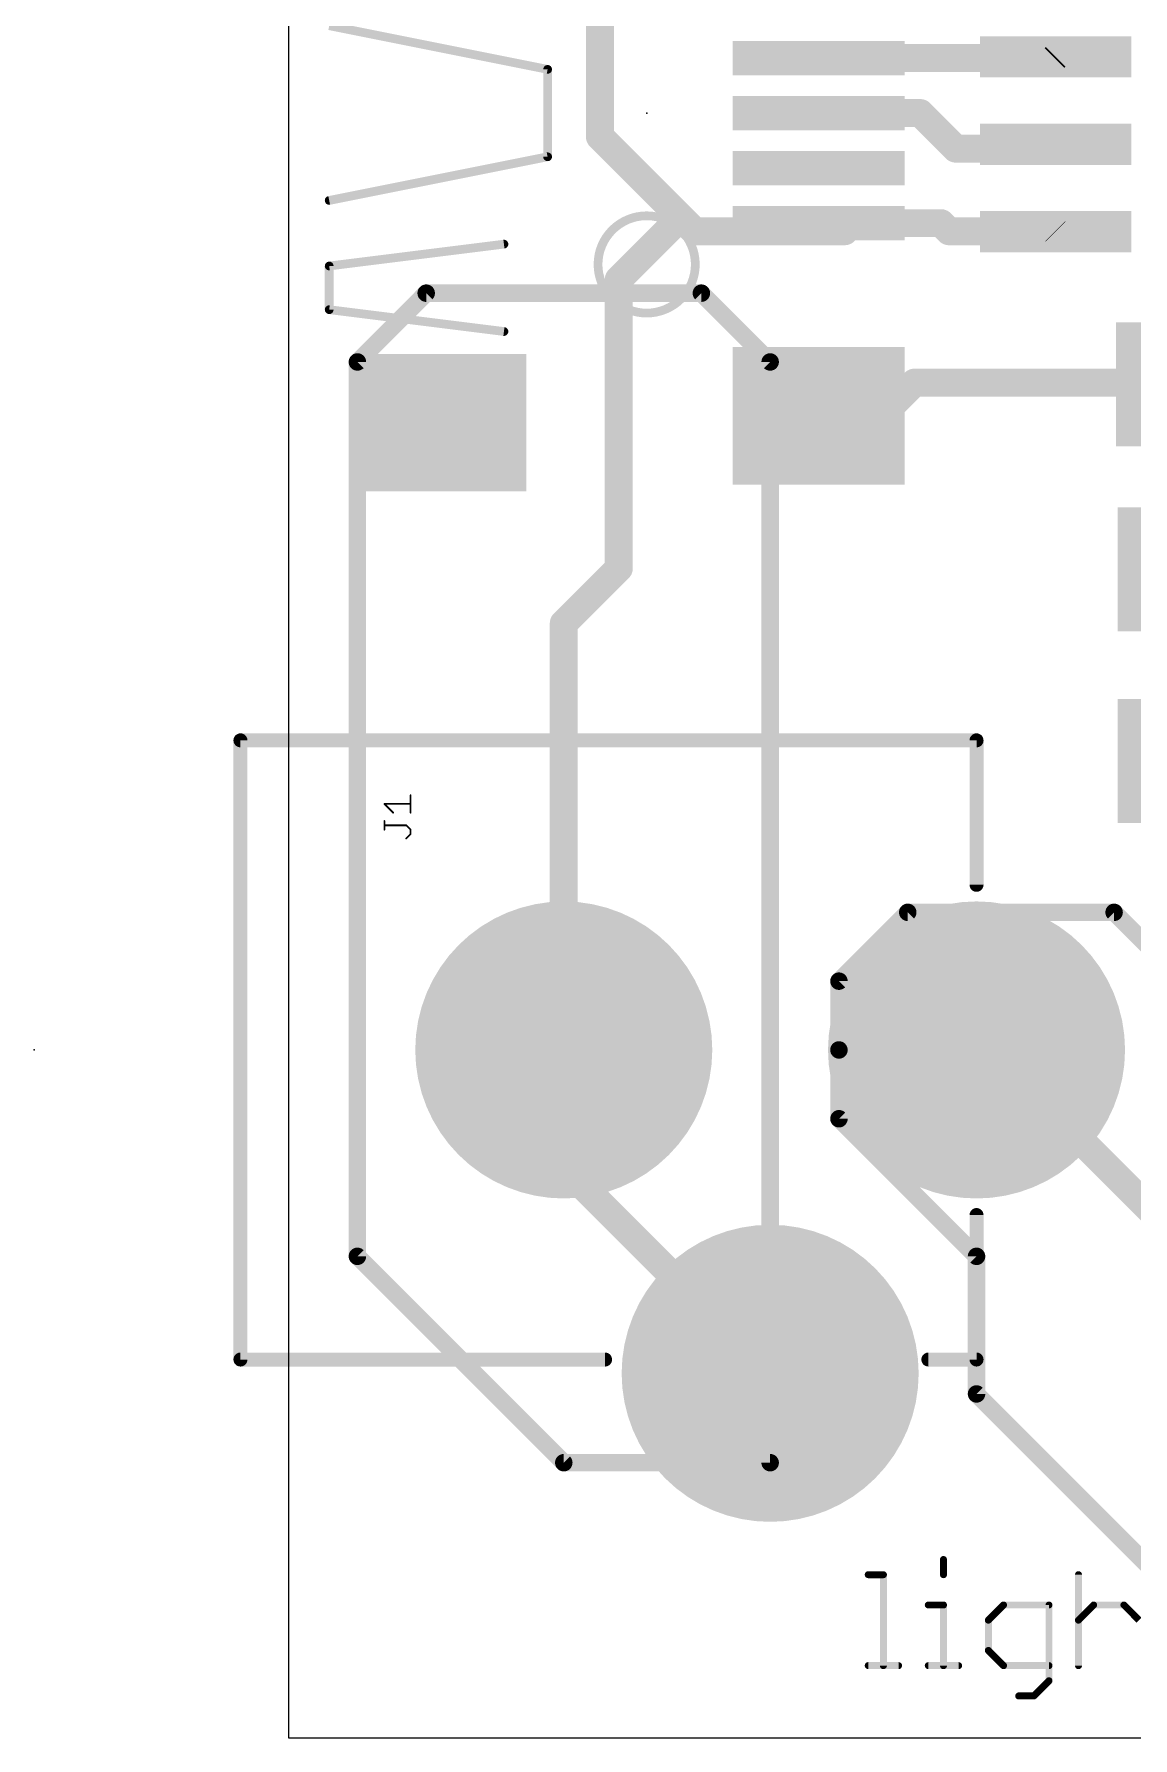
# Model space of a CAD drawing. Extents: x 1.3 to 95.4, y 0 to 60.
# Drawn here: x 1.3 to 17.27, y 0 to 24.77 of the extents above; entities that cross this region are included whole.
import ezdxf

# ---------------------------------------------------------------- set-up
doc = ezdxf.new("R2010")
doc.units = 0
for name, color, linetype in [('1', 12, 'CONTINUOUS'), ('17', 110, 'CONTINUOUS'), ('20', 53, 'CONTINUOUS'), ('21', 253, 'CONTINUOUS'), ('23', 53, 'CONTINUOUS'), ('25', 253, 'CONTINUOUS')]:
    doc.layers.add(name, color=color, linetype=linetype)

# ---------------------------------------------------------------- blocks, each defined once
blk = doc.blocks.new('RECT')
blk.add_solid([(-0.5, -0.5), (0.5, -0.5), (-0.5, 0.5), (0.5, 0.5)])
blk = doc.blocks.new('ROUNDP')
at = {"const_width": 0.5}
blk.add_lwpolyline([(0, -0.25, 1), (0, 0.25, 1), (0, -0.25)], format="xyb", dxfattribs=at)

msp = doc.modelspace()

# ---------------------------------------------------------------- linework, layer by layer
at = {"layer": '1'}
for points, const_width in [([(9.525, 23.275), (9.525, 33.3)], 0.4064), ([(12.705, 24.4175), (16.1325, 24.4175)], 0.4064), ([(16.1325, 24.4175), (16.15, 24.435)], 0.4064), ([(11.9825, 23.6175), (12.705, 23.6175)], 0.4064), ([(12.705, 23.6175), (14.1825, 23.6175)], 0.4064), ([(14.1825, 23.6175), (14.7, 23.1)], 0.4064), ([(10.7, 22.1), (9.525, 23.275)], 0.4064), ([(14.7, 23.1), (16.085, 23.1)], 0.4064), ([(16.085, 23.1), (16.15, 23.165)], 0.4064), ([(9.8, 21.2), (10.7, 22.1)], 0.4064), ([(10.7, 22.1), (10.9, 21.9)], 0.4064), ([(10.9, 21.9), (13.0825, 21.9)], 0.4064), ([(12.705, 22.0175), (11.7825, 22.0175)], 0.4064), ([(13.2, 22.0175), (12.705, 22.0175)], 0.4064), ([(13.0825, 21.9), (13.2, 22.0175)], 0.4064), ([(13.2, 22.0175), (14.4825, 22.0175)], 0.4064), ([(14.4825, 22.0175), (14.6, 21.9)], 0.4064), ([(14.6, 21.9), (16.145, 21.9)], 0.4064), ([(16.145, 21.9), (16.15, 21.895)], 0.4064), ([(9.8, 17), (9.8, 21.2)], 0.4064), ([(6, 20), (7, 21)], 0.254), ([(7, 21), (11, 21)], 0.254), ([(11, 21), (12, 20)], 0.254), ([(6, 7), (6, 20)], 0.254), ([(12, 20), (12, 4)], 0.254), ([(13.6175, 19.2175), (14.1, 19.7)], 0.4064), ([(14.1, 19.7), (17.803, 19.7)], 0.4064), ([(12.705, 19.2175), (13.6175, 19.2175)], 0.4064), ([(9, 16.2), (9.8, 17)], 0.4064), ([(9, 10), (9, 16.2)], 0.4064), ([(13, 11), (14, 12)], 0.254), ([(14, 12), (17, 12)], 0.254), ([(17, 12), (18, 11)], 0.254), ([(13, 10), (13, 11)], 0.254), ([(9, 10), (9, 8.3)], 0.4064), ([(15, 10), (15.2, 10)], 0.4064), ([(15.2, 10), (22, 3.2)], 0.4064), ([(13, 9), (13, 10)], 0.254), ([(15, 7), (13, 9)], 0.254), ([(9, 8.3), (12, 5.3)], 0.4064), ([(9, 4), (6, 7)], 0.254), ([(15, 5), (15, 7)], 0.254), ([(18, 2), (15, 5)], 0.254), ([(12, 4), (9, 4)], 0.254), ([(14.5193, 2.5931), (14.5193, 2.3727)], 0.1016), ([(13.4258, 2.3727), (13.6461, 2.3727)], 0.1016), ([(13.6461, 2.3727), (13.6461, 1.0508)], 0.1016), ([(16.4818, 2.3727), (16.4818, 1.0508)], 0.1016), ([(14.299, 1.9321), (14.5193, 1.9321)], 0.1016), ([(14.5193, 1.9321), (14.5193, 1.0508)], 0.1016), ([(15.3924, 1.9321), (15.1721, 1.7118)], 0.1016), ([(16.0534, 1.9321), (15.3924, 1.9321)], 0.1016), ([(16.0534, 0.8305), (16.0534, 1.9321)], 0.1016), ([(16.4818, 1.7118), (16.7021, 1.9321)], 0.1016), ([(16.7021, 1.9321), (17.1428, 1.9321)], 0.1016), ([(17.1428, 1.9321), (17.3631, 1.7118)], 0.1016), ([(15.1721, 1.7118), (15.1721, 1.2711)], 0.1016), ([(15.1721, 1.2711), (15.3924, 1.0508)], 0.1016), ([(13.4258, 1.0508), (13.8664, 1.0508)], 0.1016), ([(14.299, 1.0508), (14.7396, 1.0508)], 0.1016), ([(15.3924, 1.0508), (16.0534, 1.0508)], 0.1016), ([(15.8331, 0.6102), (16.0534, 0.8305)], 0.1016), ([(15.6127, 0.6102), (15.8331, 0.6102)], 0.1016)]:
    msp.add_lwpolyline(points, dxfattribs=dict(at, const_width=const_width))
for points, const_width in [([(12.705, 24.5191, 1), (12.705, 24.3159)], 0.2032), ([(16.0607, 24.4893, 1), (16.2043, 24.3457)], 0.2032), ([(16.2218, 24.3632, 1), (16.0782, 24.5068)], 0.2032), ([(16.1325, 24.3159, 1), (16.1325, 24.5191)], 0.2032), ([(11.9825, 23.7191, 1), (11.9825, 23.5159)], 0.2032), ([(12.705, 23.7191, 1), (12.705, 23.5159)], 0.2032), ([(12.705, 23.5159, 1), (12.705, 23.7191)], 0.2032), ([(14.2543, 23.6893, 1), (14.1107, 23.5457)], 0.2032), ([(14.1825, 23.5159, 1), (14.1825, 23.7191)], 0.2032), ([(9.4234, 23.275, 1), (9.6266, 23.275)], 0.2032), ([(9.5968, 23.3468, 1), (9.4532, 23.2032)], 0.2032), ([(14.7, 23.2016, 1), (14.7, 22.9984)], 0.2032), ([(16.2218, 23.0932, 1), (16.0782, 23.2368)], 0.2032), ([(16.085, 22.9984, 1), (16.085, 23.2016)], 0.2032), ([(14.6282, 23.0282, 1), (14.7718, 23.1718)], 0.2032), ([(16.0132, 23.1718, 1), (16.1568, 23.0282)], 0.2032), ([(10.7718, 22.1718, 1), (10.6282, 22.0282)], 0.2032), ([(10.7718, 22.0282, 1), (10.6282, 22.1718)], 0.2032), ([(10.6282, 22.0282, 1), (10.7718, 22.1718)], 0.2032), ([(10.9, 22.0016, 1), (10.9, 21.7984)], 0.2032), ([(10.8282, 21.8282, 1), (10.9718, 21.9718)], 0.2032), ([(11.7825, 22.1191, 1), (11.7825, 21.9159)], 0.2032), ([(12.705, 22.1191, 1), (12.705, 21.9159)], 0.2032), ([(12.705, 21.9159, 1), (12.705, 22.1191)], 0.2032), ([(13.0107, 21.9718, 1), (13.1543, 21.8282)], 0.2032), ([(13.0825, 21.7984, 1), (13.0825, 22.0016)], 0.2032), ([(13.2, 22.1191, 1), (13.2, 21.9159)], 0.2032), ([(13.2718, 21.9457, 1), (13.1282, 22.0893)], 0.2032), ([(13.2, 21.9159, 1), (13.2, 22.1191)], 0.2032), ([(14.5543, 22.0893, 1), (14.4107, 21.9457)], 0.2032), ([(14.4825, 21.9159, 1), (14.4825, 22.1191)], 0.2032), ([(14.6, 22.0016, 1), (14.6, 21.7984)], 0.2032), ([(14.5282, 21.8282, 1), (14.6718, 21.9718)], 0.2032), ([(16.2168, 21.9718, 1), (16.0732, 21.8282)], 0.2032), ([(16.0782, 21.8232, 1), (16.2218, 21.9668)], 0.2032), ([(16.145, 21.7984, 1), (16.145, 22.0016)], 0.2032), ([(9.9016, 21.2, 1), (9.6984, 21.2)], 0.2032), ([(9.7282, 21.2718, 1), (9.8718, 21.1282)], 0.2032), ([(7, 21.0635, 1), (7, 20.9365)], 0.127), ([(7.0449, 20.9551, 1), (6.9551, 21.0449)], 0.127), ([(11.0449, 21.0449, 1), (10.9551, 20.9551)], 0.127), ([(11, 20.9365, 1), (11, 21.0635)], 0.127), ([(6.0635, 20, 1), (5.9365, 20)], 0.127), ([(5.9551, 20.0449, 1), (6.0449, 19.9551)], 0.127), ([(12.0635, 20, 1), (11.9365, 20)], 0.127), ([(11.9551, 19.9551, 1), (12.0449, 20.0449)], 0.127), ([(14.1, 19.8016, 1), (14.1, 19.5984)], 0.2032), ([(14.1718, 19.6282, 1), (14.0282, 19.7718)], 0.2032), ([(12.705, 19.3191, 1), (12.705, 19.1159)], 0.2032), ([(13.5457, 19.2893, 1), (13.6893, 19.1457)], 0.2032), ([(13.6175, 19.1159, 1), (13.6175, 19.3191)], 0.2032), ([(9.6984, 17, 1), (9.9016, 17)], 0.2032), ([(9.8718, 16.9282, 1), (9.7282, 17.0718)], 0.2032), ([(9.1016, 16.2, 1), (8.8984, 16.2)], 0.2032), ([(8.9282, 16.2718, 1), (9.0718, 16.1282)], 0.2032), ([(14, 12.0635, 1), (14, 11.9365)], 0.127), ([(14.0449, 11.9551, 1), (13.9551, 12.0449)], 0.127), ([(17.0449, 12.0449, 1), (16.9551, 11.9551)], 0.127), ([(17, 11.9365, 1), (17, 12.0635)], 0.127), ([(13.0635, 11, 1), (12.9365, 11)], 0.127), ([(12.9551, 11.0449, 1), (13.0449, 10.9551)], 0.127), ([(9.1016, 10, 1), (8.8984, 10)], 0.2032), ([(15, 10.1016, 1), (15, 9.8984)], 0.2032), ([(15.2718, 10.0718, 1), (15.1282, 9.9282)], 0.2032), ([(15.2, 9.8984, 1), (15.2, 10.1016)], 0.2032), ([(8.8984, 10, 1), (9.1016, 10)], 0.2032), ([(13.0635, 10, 1), (12.9365, 10)], 0.127), ([(12.9365, 10, 1), (13.0635, 10)], 0.127), ([(13.0449, 9.0449, 1), (12.9551, 8.9551)], 0.127), ([(12.9365, 9, 1), (13.0635, 9)], 0.127), ([(9.0718, 8.3718, 1), (8.9282, 8.2282)], 0.2032), ([(8.8984, 8.3, 1), (9.1016, 8.3)], 0.2032), ([(6.0449, 7.0449, 1), (5.9551, 6.9551)], 0.127), ([(5.9365, 7, 1), (6.0635, 7)], 0.127), ([(15.0635, 7, 1), (14.9365, 7)], 0.127), ([(14.9551, 6.9551, 1), (15.0449, 7.0449)], 0.127), ([(11.9282, 5.2282, 1), (12.0718, 5.3718)], 0.2032), ([(15.0449, 5.0449, 1), (14.9551, 4.9551)], 0.127), ([(14.9365, 5, 1), (15.0635, 5)], 0.127), ([(9, 4.0635, 1), (9, 3.9365)], 0.127), ([(8.9551, 3.9551, 1), (9.0449, 4.0449)], 0.127), ([(11.9365, 4, 1), (12.0635, 4)], 0.127), ([(12, 3.9365, 1), (12, 4.0635)], 0.127), ([(14.5447, 2.5931, 1), (14.4939, 2.5931)], 0.0508), ([(13.4258, 2.3981, 1), (13.4258, 2.3473)], 0.0508), ([(13.6715, 2.3727, 1), (13.6207, 2.3727)], 0.0508), ([(13.6461, 2.3473, 1), (13.6461, 2.3981)], 0.0508), ([(14.4939, 2.3727, 1), (14.5447, 2.3727)], 0.0508), ([(16.5072, 2.3727, 1), (16.4564, 2.3727)], 0.0508), ([(14.299, 1.9575, 1), (14.299, 1.9067)], 0.0508), ([(14.5447, 1.9321, 1), (14.4939, 1.9321)], 0.0508), ([(14.5193, 1.9067, 1), (14.5193, 1.9575)], 0.0508), ([(15.3924, 1.9575, 1), (15.3924, 1.9067)], 0.0508), ([(15.4104, 1.9141, 1), (15.3745, 1.95)], 0.0508), ([(16.0788, 1.9321, 1), (16.028, 1.9321)], 0.0508), ([(16.0534, 1.9067, 1), (16.0534, 1.9575)], 0.0508), ([(16.7021, 1.9575, 1), (16.7021, 1.9067)], 0.0508), ([(16.7201, 1.9141, 1), (16.6842, 1.95)], 0.0508), ([(17.1607, 1.95, 1), (17.1248, 1.9141)], 0.0508), ([(17.1428, 1.9067, 1), (17.1428, 1.9575)], 0.0508), ([(15.1975, 1.7118, 1), (15.1467, 1.7118)], 0.0508), ([(15.1541, 1.7297, 1), (15.1901, 1.6938)], 0.0508), ([(16.4639, 1.7297, 1), (16.4998, 1.6938)], 0.0508), ([(15.1901, 1.2891, 1), (15.1541, 1.2532)], 0.0508), ([(15.1467, 1.2711, 1), (15.1975, 1.2711)], 0.0508), ([(13.4258, 1.0762, 1), (13.4258, 1.0254)], 0.0508), ([(13.6207, 1.0508, 1), (13.6715, 1.0508)], 0.0508), ([(13.8664, 1.0254, 1), (13.8664, 1.0762)], 0.0508), ([(14.299, 1.0762, 1), (14.299, 1.0254)], 0.0508), ([(14.4939, 1.0508, 1), (14.5447, 1.0508)], 0.0508), ([(14.7396, 1.0254, 1), (14.7396, 1.0762)], 0.0508), ([(15.3924, 1.0762, 1), (15.3924, 1.0254)], 0.0508), ([(15.3745, 1.0328, 1), (15.4104, 1.0688)], 0.0508), ([(16.0534, 1.0254, 1), (16.0534, 1.0762)], 0.0508), ([(16.4564, 1.0508, 1), (16.5072, 1.0508)], 0.0508), ([(16.028, 0.8305, 1), (16.0788, 0.8305)], 0.0508), ([(16.0713, 0.8125, 1), (16.0354, 0.8484)], 0.0508), ([(15.6127, 0.6356, 1), (15.6127, 0.5848)], 0.0508), ([(15.8151, 0.6281, 1), (15.851, 0.5922)], 0.0508), ([(15.8331, 0.5848, 1), (15.8331, 0.6356)], 0.0508)]:
    msp.add_lwpolyline(points, format="xyb", dxfattribs=dict(at, const_width=const_width))
at = {"layer": '20'}
for p, q in [((5, 38.5625), (5, 0)), ((5, 0), (95.375, 0))]:
    msp.add_line(p, q, dxfattribs=at)
at = {"layer": '21'}
for points, const_width in [([(5.59, 24.8875), (8.765, 24.2525)], 0.127), ([(8.765, 24.2525), (8.765, 22.9825)], 0.127), ([(8.765, 22.9825), (5.59, 22.3475)], 0.127), ([(5.59, 21.395), (8.13, 21.7125)], 0.127), ([(5.59, 20.76), (5.59, 21.395)], 0.127), ([(8.13, 20.4425), (5.59, 20.76)], 0.127), ([(4.3, 14.5), (15, 14.5)], 0.2032), ([(4.3, 14.5), (4.3, 5.5)], 0.2032), ([(15, 14.5), (15, 12.4)], 0.2032), ([(15, 5.5), (15, 7.6)], 0.2032), ([(4.3, 5.5), (9.6, 5.5)], 0.2032), ([(15, 5.5), (14.3, 5.5)], 0.2032)]:
    msp.add_lwpolyline(points, dxfattribs=dict(at, const_width=const_width))
for points, const_width in [([(8.7968, 24.2525, 1), (8.7332, 24.2525)], 0.0635), ([(8.7588, 24.2214, 1), (8.7712, 24.2836)], 0.0635), ([(8.7712, 22.9514, 1), (8.7588, 23.0136)], 0.0635), ([(8.7332, 22.9825, 1), (8.7968, 22.9825)], 0.0635), ([(5.5838, 22.3786, 1), (5.5962, 22.3164)], 0.0635), ([(10.205, 20.7104, 1), (10.205, 22.1246, 1), (10.205, 20.7104)], 0.127), ([(8.1339, 21.681, 1), (8.1261, 21.744)], 0.0635), ([(5.5861, 21.4265, 1), (5.5939, 21.3635)], 0.0635), ([(5.6217, 21.395, 1), (5.5583, 21.395)], 0.0635), ([(5.5939, 20.7915, 1), (5.5861, 20.7285)], 0.0635), ([(5.5583, 20.76, 1), (5.6217, 20.76)], 0.0635), ([(8.1261, 20.411, 1), (8.1339, 20.474)], 0.0635), ([(4.3, 14.5508, 1), (4.3, 14.4492)], 0.1016), ([(4.3508, 14.5, 1), (4.2492, 14.5)], 0.1016), ([(15.0508, 14.5, 1), (14.9492, 14.5)], 0.1016), ([(15, 14.4492, 1), (15, 14.5508)], 0.1016), ([(14.9492, 12.4, 1), (15.0508, 12.4)], 0.1016), ([(15.0508, 7.6, 1), (14.9492, 7.6)], 0.1016), ([(4.3, 5.5508, 1), (4.3, 5.4492)], 0.1016), ([(4.2492, 5.5, 1), (4.3508, 5.5)], 0.1016), ([(9.6, 5.4492, 1), (9.6, 5.5508)], 0.1016), ([(14.3, 5.5508, 1), (14.3, 5.4492)], 0.1016), ([(14.9492, 5.5, 1), (15.0508, 5.5)], 0.1016), ([(15, 5.4492, 1), (15, 5.5508)], 0.1016)]:
    msp.add_lwpolyline(points, format="xyb", dxfattribs=dict(at, const_width=const_width))
at = {"layer": '23'}
for p in [(10.205, 23.6175), (1.3, 10)]:
    msp.add_point(p, dxfattribs=at)
at = {"layer": '25', "const_width": 0.0254}
for points in [[(6.7737, 13.4485), (6.7737, 13.7027)], [(6.5195, 13.4485), (6.3924, 13.5756)], [(6.3924, 13.5756), (6.7737, 13.5756)], [(6.3924, 13.2014), (6.3924, 13.3285)], [(6.7101, 13.2649), (6.3924, 13.2649)], [(6.7737, 13.2014), (6.7101, 13.2649)], [(6.7101, 13.0743), (6.7737, 13.1378)], [(6.7737, 13.1378), (6.7737, 13.2014)]]:
    msp.add_lwpolyline(points, dxfattribs=at)
at = {"layer": '25', "const_width": 0.0127}
for points in [[(6.7801, 13.7027, 1), (6.7674, 13.7027)], [(6.3969, 13.5801, 1), (6.3879, 13.5711)], [(6.3924, 13.5819, 1), (6.3924, 13.5692)], [(6.515, 13.444, 1), (6.524, 13.453)], [(6.7674, 13.4485, 1), (6.7801, 13.4485)], [(6.7737, 13.5692, 1), (6.7737, 13.5819)], [(6.3987, 13.3285, 1), (6.386, 13.3285)], [(6.3924, 13.2713, 1), (6.3924, 13.2586)], [(6.386, 13.2014, 1), (6.3987, 13.2014)], [(6.7146, 13.2694, 1), (6.7057, 13.2605)], [(6.7101, 13.2586, 1), (6.7101, 13.2713)], [(6.7801, 13.2014, 1), (6.7674, 13.2014)], [(6.7674, 13.1378, 1), (6.7801, 13.1378)], [(6.7692, 13.1969, 1), (6.7782, 13.2059)], [(6.7782, 13.1333, 1), (6.7692, 13.1423)], [(6.7057, 13.0788, 1), (6.7146, 13.0698)]]:
    msp.add_lwpolyline(points, format="xyb", dxfattribs=at)

# ---------------------------------------------------------------- block references
at = {"layer": '1'}
for p, xscale, yscale in [((12.705, 24.4175), 2.5, 0.5), ((12.705, 23.6175), 2.5, 0.5), ((12.705, 22.8175), 2.5, 0.5), ((12.705, 22.0175), 2.5, 0.5), ((7.205, 19.1175), 2.5, 2), ((12.705, 19.2175), 2.5, 2), ((17.85, 16.985), 1.6, 1.8), ((17.85, 14.2), 1.6, 1.8)]:
    msp.add_blockref('RECT', p, dxfattribs=dict(at, xscale=xscale, yscale=yscale))
for p, xscale, yscale, rotation in [((16.15, 24.435), 0.6, 2.2, 270), ((16.15, 23.165), 0.6, 2.2, 270), ((16.15, 21.895), 0.6, 2.2, 270), ((17.828, 19.675), 1.6, 1.803, 180)]:
    msp.add_blockref('RECT', p, dxfattribs=dict(at, xscale=xscale, yscale=yscale, rotation=rotation))
at = {"layer": '17', "xscale": 4.318, "yscale": 4.318, "rotation": 270}
for p in [(9, 10), (9, 10), (15, 10), (15, 10)]:
    msp.add_blockref('ROUNDP', p, dxfattribs=at)
at = {"layer": '17', "xscale": 4.318, "yscale": 4.318}
msp.add_blockref('ROUNDP', (12, 5.3), dxfattribs=at)
msp.add_blockref('ROUNDP', (12, 5.3), dxfattribs=at)

doc.saveas('drawing.dxf')
